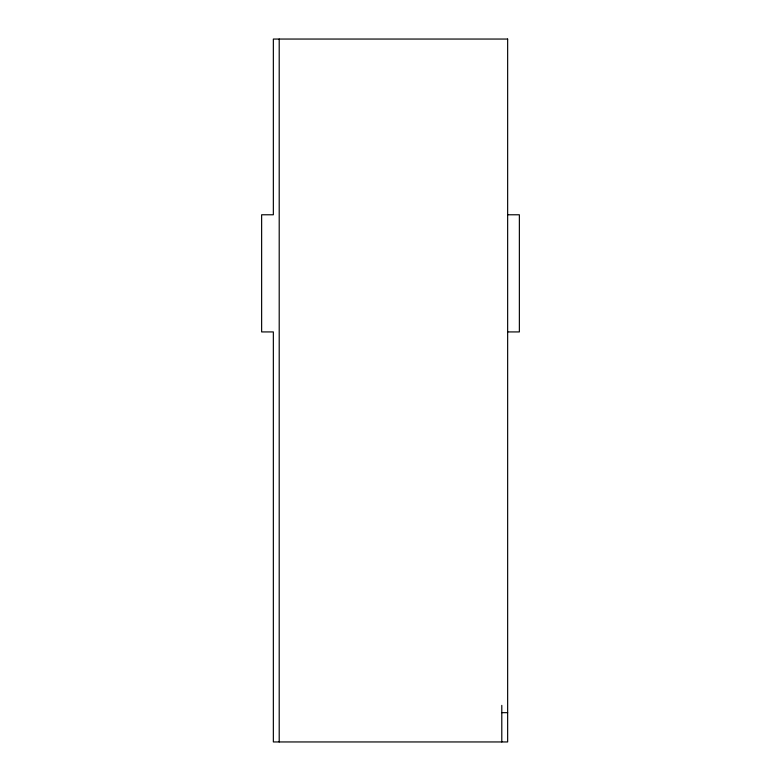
<?xml version="1.0" encoding="UTF-8"?>
<svg xmlns="http://www.w3.org/2000/svg" width="781" height="781" viewBox="0 0 781 781"><rect width="100%" height="100%" fill="white"/><g stroke="black" fill="none" stroke-linecap="round" stroke-linejoin="round"><path stroke-width="1.17" d="M507.65 214.775L519.365 214.775L519.365 331.925L507.65 331.925M501.792 712.662L507.65 712.662M501.792 705.37L501.792 741.95M279.207 39.05L279.207 741.95M507.65 39.05L273.35 39.05L273.35 214.775L261.635 214.775L261.635 331.925L273.35 331.925L273.35 741.95L507.65 741.95L507.65 39.05"/></g></svg>
